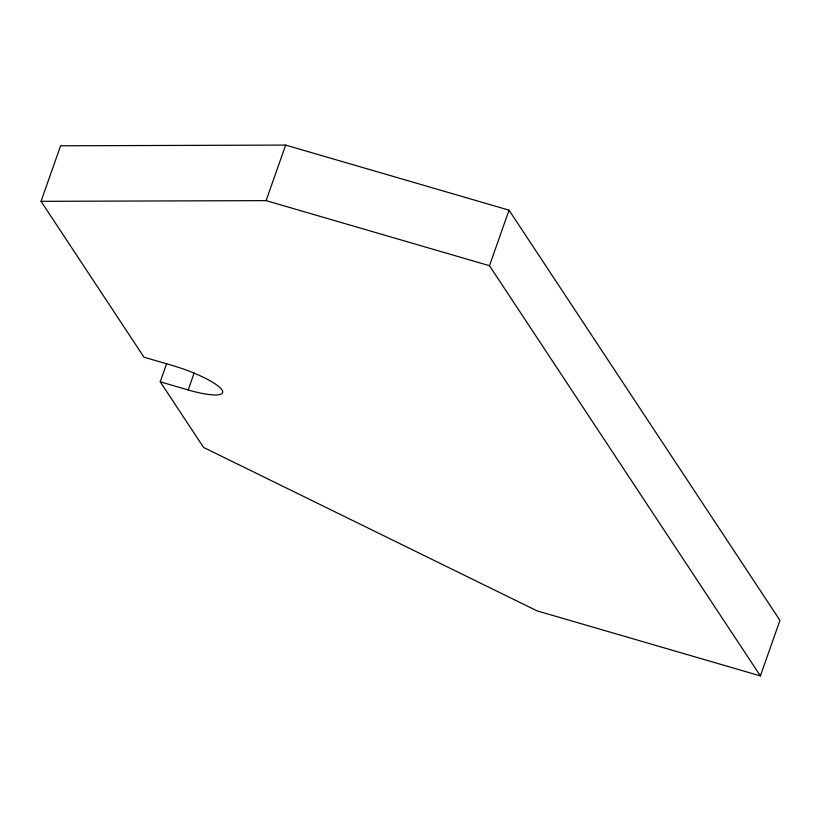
<?xml version="1.0" encoding="UTF-8"?>
<svg xmlns="http://www.w3.org/2000/svg" width="821" height="821" viewBox="0 0 821 821"><rect width="100%" height="100%" fill="white"/><g stroke="black" fill="none" stroke-linecap="round" stroke-linejoin="round"><path stroke-width="1.23" d="M160.249 381.816L188.173 389.954A45.114 9.226 19.4 0 0 221.927 389.842A45.114 9.226 19.4 0 0 171.917 365.335L143.993 357.207L41.05 201.33L60.61 145.789L285.657 145.091L509.041 210.166L779.95 620.368L760.39 675.909L537.006 610.834L203.598 447.445L160.249 381.816L166.622 363.703M188.173 389.954L194.125 373.042M41.05 201.33L266.096 200.632L285.657 145.091M760.39 675.909L489.49 265.706L509.041 210.166M266.096 200.632L489.49 265.706"/></g></svg>
